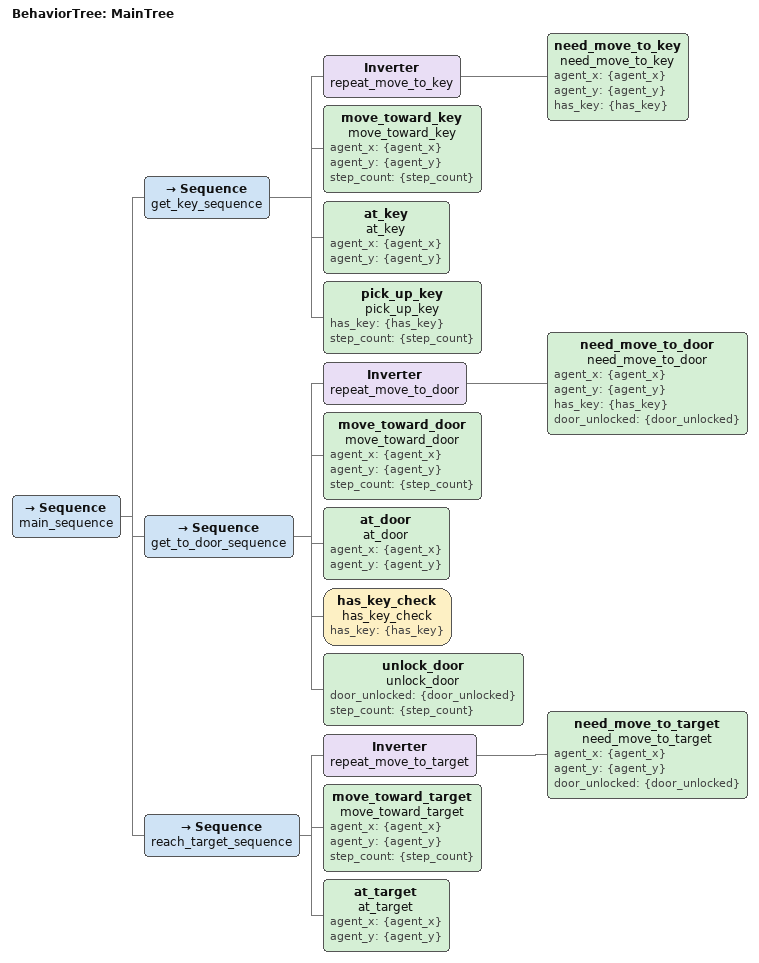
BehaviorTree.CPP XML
<root BTCPP_format="4">
  <BehaviorTree ID="MainTree">
    <Sequence name="main_sequence">
      <Sequence name="get_key_sequence">
        <Inverter name="repeat_move_to_key">
          <need_move_to_key name="need_move_to_key" agent_x="{agent_x}" agent_y="{agent_y}" has_key="{has_key}"/>
        </Inverter>
        <move_toward_key name="move_toward_key" agent_x="{agent_x}" agent_y="{agent_y}" step_count="{step_count}"/>
        <at_key name="at_key" agent_x="{agent_x}" agent_y="{agent_y}"/>
        <pick_up_key name="pick_up_key" has_key="{has_key}" step_count="{step_count}"/>
      </Sequence>
      <Sequence name="get_to_door_sequence">
        <Inverter name="repeat_move_to_door">
          <need_move_to_door name="need_move_to_door" agent_x="{agent_x}" agent_y="{agent_y}" has_key="{has_key}" door_unlocked="{door_unlocked}"/>
        </Inverter>
        <move_toward_door name="move_toward_door" agent_x="{agent_x}" agent_y="{agent_y}" step_count="{step_count}"/>
        <at_door name="at_door" agent_x="{agent_x}" agent_y="{agent_y}"/>
        <has_key_check name="has_key_check" has_key="{has_key}"/>
        <unlock_door name="unlock_door" door_unlocked="{door_unlocked}" step_count="{step_count}"/>
      </Sequence>
      <Sequence name="reach_target_sequence">
        <Inverter name="repeat_move_to_target">
          <need_move_to_target name="need_move_to_target" agent_x="{agent_x}" agent_y="{agent_y}" door_unlocked="{door_unlocked}"/>
        </Inverter>
        <move_toward_target name="move_toward_target" agent_x="{agent_x}" agent_y="{agent_y}" step_count="{step_count}"/>
        <at_target name="at_target" agent_x="{agent_x}" agent_y="{agent_y}"/>
      </Sequence>
    </Sequence>
  </BehaviorTree>
</root>
